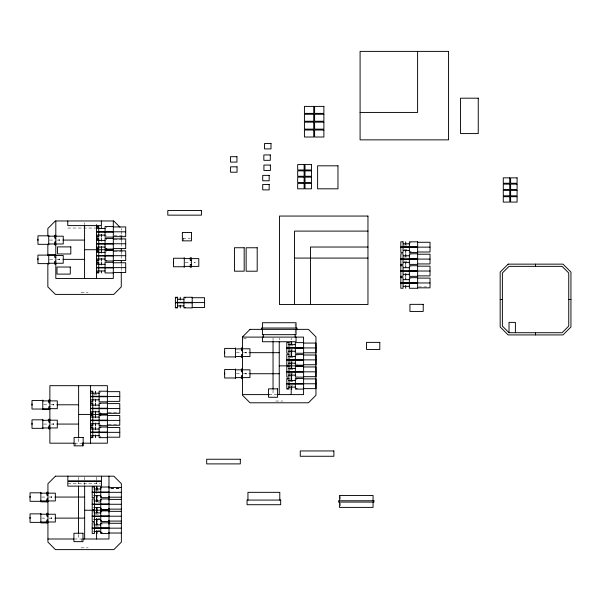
<?xml version="1.0" encoding="UTF-8"?>
<svg xmlns="http://www.w3.org/2000/svg" width="601" height="601" viewBox="0 0 601 601"><rect width="100%" height="100%" fill="white"/><g stroke="black" fill="none" stroke-linecap="round" stroke-linejoin="round"><path stroke-width="0.45" stroke-dasharray="3 2.25" d="M102.523 523.666L102.193 524.095M297.112 355.386L296.789 355.815M411.144 242.639L410.701 243.082L410.258 242.639M100.87 392.13L100.021 392.13M411.129 254.704L410.273 254.704M411.129 266.641L410.273 266.641M411.084 278.699L410.318 278.699M106.7 227.621L106.069 227.621M106.167 235.915L106.61 235.915M106.61 239.634L106.167 239.634M100.224 436.461L100.667 436.461M243.352 339.062L246.695 338.085M67.755 228.042L95.777 228.042M114.205 235.757L124.82 235.772M182.817 238.199L190.337 238.199M114.205 239.791L124.82 239.776M49.62 240.077L54.924 240.077M56.742 240.077L62.316 240.077M403.94 245.05L407.561 245.05M403.94 249.227L407.561 249.227M410.701 251.631C409.521 251.706 411.167 250.655 411.144 251.631M114.205 251.736L124.82 251.721M403.94 256.995L407.561 256.995M49.62 259.362L54.924 259.362M56.742 259.362L62.316 259.362M403.94 261.172L407.561 261.172M185.168 262.494L190.479 262.494M418.521 286.925L429.137 286.94M81.03 292.634L88.107 292.634M289.915 345.845L294.437 345.845M289.915 350.022L294.437 350.022M236.321 352.674L240.746 352.674M243.443 352.674L248.994 352.674M289.915 357.79L294.437 357.79M289.915 361.967L294.437 361.967M289.915 369.735L294.437 369.735M236.321 373.732L240.746 373.732M243.443 373.732L248.994 373.732M289.915 373.912L294.437 373.912M289.915 381.68L294.437 381.68M289.915 385.857L294.437 385.857M93.688 394.421L97.309 394.421M268.955 394.609L276.745 394.609M275.701 401.025L282.778 401.025M43.678 404.789L48.989 404.789M50.8 404.789L56.374 404.789M108.27 412.429L118.885 412.414M43.678 424.073L48.989 424.073M50.8 424.073L56.374 424.073M108.27 424.374L118.885 424.359M74.539 443.185L82.337 443.185M67.838 483.257L100.525 483.257M110.787 488.358L120.516 488.358M110.787 488.373L120.516 488.373M95.319 490.236L99.849 490.236M41.732 497.057L46.149 497.057M48.854 497.057L54.406 497.057M98.038 502.181L99.849 502.181M95.319 514.125L99.849 514.125M41.732 518.115L46.149 518.115M48.854 518.115L54.406 518.115M98.038 518.302L99.849 518.302M95.319 526.07L99.849 526.07M98.038 530.247L99.849 530.247M74.359 538.999L82.149 538.999M81.105 547.842L88.182 547.842M296.789 363.951L297.112 364.379M296.789 375.895L297.112 376.324M102.193 532.223L102.523 532.651M340.316 496.336L340.316 499.874M340.316 502.969L340.316 506.508M295.166 323.608L295.166 327.147M295.166 330.219L295.166 333.78M291.185 338.025L291.185 339.881M291.185 347.25L291.185 350.082M291.185 359.263L291.185 362.14M291.185 371.283L291.185 374.205M279.24 338.025L279.24 339.888M273.042 338.017L273.042 340.759M273.042 390.072L273.042 394.609M183.485 238.199L183.485 240.858M121.282 228.485L121.282 230.341M121.282 231.265L121.282 235.9M121.282 239.611L121.282 242.391M121.282 243.315L121.282 247.026M121.282 251.661L121.282 254.441M121.282 255.365L121.282 259.076M121.282 263.704L121.282 266.491M121.282 267.415L121.282 271.126M96.588 477.096L96.588 479.861M96.588 480.785L96.588 485.383M96.588 490.732L96.588 494.45M84.643 477.089L84.643 481.626M84.643 482.535L84.643 485.255M84.568 222.821L84.568 224.684M81.879 538.999L81.879 541.651M78.626 438.632L78.626 443.185M78.453 477.089L78.453 479.808M78.453 480.717L78.453 485.255M78.453 534.454L78.453 538.999M75.2 443.185L75.2 445.837M58.913 239.964C59.454 241.647 60.228 238.77 58.913 239.964M58.913 259.249C59.454 260.939 60.228 258.054 58.913 259.249M52.978 404.668C53.519 406.359 54.293 403.481 52.978 404.668M52.978 423.96C53.519 425.651 54.293 422.766 52.978 423.96M51.025 496.944C51.566 498.635 52.34 495.75 51.025 496.944M51.025 518.002C51.566 519.692 52.34 516.807 51.025 518.002M194.469 262.382C195.009 264.072 195.783 261.187 194.469 262.382M245.621 352.554C246.162 354.244 246.936 351.36 245.621 352.554M245.621 373.612C246.162 375.302 246.936 372.425 245.621 373.612"/><path stroke-width="0.9" d="M30.05 497.388L30.05 496.276M30.05 518.445L30.05 517.333M32.003 405.119L32.003 404.007M32.003 424.404L32.003 423.292M37.938 259.692L37.938 258.58M37.938 240.408L37.938 239.296M173.494 262.832L173.494 261.72M224.639 374.062L224.646 372.951M224.639 353.005L224.646 351.893M97.084 226.998L97.084 227.621M97.084 235.983L97.084 236.614M97.084 238.943L97.084 239.566M97.084 247.928L97.084 248.559L97.708 248.559M97.084 259.872L97.084 260.496L97.708 260.496M97.084 262.832L97.084 263.456M97.084 271.817L97.084 272.441M91.84 413.172L91.074 413.172M100.833 413.172L100.066 413.172M91.074 427.634L91.84 427.634M100.066 427.634L100.833 427.634M106.7 248.559L106.069 248.559M106.069 250.887L106.7 250.887M106.7 260.496L106.069 260.496M175.958 297.78L176.581 297.78M184.95 297.78L185.574 297.78M176.581 307.396L175.958 307.396M185.574 307.396L184.95 307.396M91.142 415.591L91.773 415.591M100.134 415.591L100.758 415.591M91.773 425.207L91.142 425.207M100.758 425.207L100.134 425.207M287.368 378.961L287.992 378.961M296.361 378.961L296.984 378.961M287.992 388.577L287.368 388.577M296.984 388.577L296.361 388.577M97.174 238.867L97.617 238.867M106.167 238.867L106.61 238.867M91.239 403.579L91.675 403.579M100.224 403.579L100.667 403.579M91.675 437.227L91.239 437.227M100.667 437.227L100.224 437.227M97.708 250.887L97.084 250.887L97.084 251.511M360.089 112.432L417.597 112.432L417.597 51.386M96.513 226.494L98.722 226.494L98.722 237.11L96.513 237.11M113.319 226.494L105.055 226.494L105.055 237.11L113.319 237.11M113.319 226.938L125.707 226.938L125.707 236.666L113.319 236.666M97.835 227.306L98.722 227.306M96.513 228.485L105.055 228.485M367.962 231.1L294.52 231.1L294.52 304.534M96.513 231.58L113.319 231.58M96.513 231.806L125.707 231.806M96.513 232.024L113.319 232.024M96.513 235.119L105.055 235.119M55.81 235.299L54.706 235.299L54.706 238.131L55.81 238.131M48.734 235.817L37.938 235.817L37.938 244.329L48.734 244.329M48.734 236.185L54.924 236.185M55.81 236.185L63.24 236.185L63.24 243.968L55.81 243.968M97.835 236.298L98.722 236.298M96.513 238.439L98.722 238.439L98.722 249.054L96.513 249.054M113.319 238.439L105.055 238.439L105.055 249.054L113.319 249.054M113.319 238.882L125.707 238.882L125.707 248.611L113.319 248.611M97.835 239.251L98.722 239.251M63.24 240.077L84.568 240.077M96.513 240.43L105.055 240.43M55.81 242.023L54.706 242.023L54.706 244.855L55.81 244.855M417.635 242.271L430.023 242.271L430.023 251.999L417.635 251.999M96.513 243.525L113.319 243.525M96.513 243.751L125.707 243.751M403.391 243.818L409.371 243.818M48.734 243.968L54.924 243.968M96.513 243.968L113.319 243.968M400.822 246.913L417.635 246.913M96.513 247.064L105.055 247.064M367.962 247.026L310.447 247.026L310.447 304.534M403.038 247.139L430.023 247.139M400.822 247.357L417.635 247.357M97.835 248.243L98.722 248.243M84.568 249.723L113.319 249.723M96.513 250.384L98.722 250.384L98.722 260.999L96.513 260.999M113.319 250.384L105.055 250.384L105.055 260.999L113.319 260.999M403.391 250.452L409.371 250.452M113.319 250.827L125.707 250.827L125.707 260.556L113.319 260.556M97.835 251.195L98.722 251.195M96.513 252.375L105.055 252.375M417.635 254.215L430.023 254.215L430.023 263.944L417.635 263.944M55.81 254.584L48.734 254.584L48.734 264.139M48.734 255.109L37.938 255.109L37.938 263.621L48.734 263.621M48.734 255.47L54.924 255.47M55.81 255.47L63.24 255.47L63.24 263.253L55.81 263.253M96.513 255.47L113.319 255.47M96.513 255.695L125.707 255.695M403.391 255.763L409.371 255.763M96.513 255.913L113.319 255.913M55.81 257.416L54.706 257.416L54.706 254.584M294.52 258.084L367.962 258.084M184.289 258.242L173.494 258.242L173.494 266.754L184.289 266.754M184.289 258.603L198.796 258.603L198.796 266.393L184.289 266.393M400.822 258.858L417.635 258.858M96.513 259.008L105.055 259.008M409.371 259.084L430.023 259.084M400.822 259.301L417.635 259.301M63.24 259.362L84.568 259.362M97.835 260.188L98.722 260.188M191.366 260.549L190.262 260.549L190.262 257.716L191.366 257.716L191.366 267.272L190.262 267.272L190.262 264.448L191.366 264.448M55.81 261.307L54.706 261.307L54.706 264.139L55.81 264.139M96.513 262.329L98.722 262.329L98.722 272.944L96.513 272.944M113.319 262.329L105.055 262.329L105.055 272.944L113.319 272.944M403.391 262.397L409.371 262.397M113.319 262.772L125.707 262.772L125.707 272.501L113.319 272.501M97.835 263.14L98.722 263.14M48.734 263.253L54.924 263.253M96.513 264.32L105.055 264.32M400.822 264.387L403.038 264.387L403.038 253.772L400.822 253.772L400.822 288.277L403.038 288.277L403.038 277.662L400.822 277.662M400.822 265.717L403.038 265.717L403.038 276.332L400.822 276.332M417.635 266.16L430.023 266.16L430.023 275.889L417.635 275.889M96.513 267.415L113.319 267.415M96.513 267.633L125.707 267.633M403.391 267.708L409.371 267.708M96.513 267.858L113.319 267.858M400.822 270.803L417.635 270.803M96.513 270.953L105.055 270.953M409.371 271.028L430.023 271.028M400.822 271.246L417.635 271.246M97.835 272.133L98.722 272.133M403.391 274.341L409.371 274.341M417.635 278.105L430.023 278.105L430.023 287.834L417.635 287.834M403.391 279.653L409.371 279.653M400.822 282.748L417.635 282.748M403.038 282.966L430.023 282.966M400.822 283.191L417.635 283.191M403.391 286.286L409.371 286.286M192.2 297.72L204.58 297.72L204.58 307.449L192.2 307.449M177.949 299.268L183.936 299.268M500.167 299.531L502.383 299.531M568.741 299.531L570.95 299.531M175.387 302.363L192.2 302.363M177.595 302.588L204.58 302.588M175.387 302.806L192.2 302.806M177.949 305.901L183.936 305.901M509.017 332.714L562.1 332.714L568.741 326.08L568.741 272.989L562.1 266.356L509.017 266.356L502.383 272.989L502.383 326.08L509.017 332.714L509.017 322.384L515.403 322.384L515.403 332.714M242.519 337.101L303.573 337.101L303.573 343.592M303.61 343.073L315.991 343.073L315.991 352.802L303.61 352.802M288.503 344.621L295.346 344.621M286.797 347.716L303.61 347.716M242.511 347.896L241.407 347.896L241.407 350.721L242.511 350.721M295.346 347.934L315.991 347.934M286.797 348.159L303.61 348.159M235.434 348.415L224.646 348.415L224.639 356.926L235.434 356.926M241.632 348.775L235.442 349.001M242.511 348.775L249.948 348.775L249.948 356.566L242.511 356.566M288.503 351.254L295.346 351.254M249.918 352.674L279.24 352.674M242.511 354.62L241.407 354.62L241.407 357.445L242.511 357.445M303.61 355.018L315.991 355.018L315.991 364.747L303.61 364.747M235.434 356.566L241.632 356.566M288.503 356.566L295.346 356.566M286.797 359.661L303.61 359.661M289.006 359.879L315.991 359.879M286.797 360.104L303.61 360.104M288.503 363.199L295.346 363.199M279.24 365.851L303.573 365.851M303.61 366.963L315.991 366.963L315.991 376.692L303.61 376.692M288.503 368.511L295.346 368.511M242.511 368.954L241.407 368.954L241.407 371.779L242.511 371.779M235.434 369.472L224.646 369.472L224.639 377.984L235.434 377.984M235.434 369.833L241.632 369.833M242.511 369.833L249.948 369.833L249.948 377.623L242.511 377.623M286.797 371.606L303.61 371.606M289.006 371.824L315.991 371.824M286.797 372.049L303.61 372.049M249.918 373.732L279.24 373.732M288.503 375.144L295.346 375.144M242.511 375.678L241.407 375.678L241.407 378.502L242.511 378.502M235.434 377.623L241.632 377.623M303.61 378.9L315.991 378.9L315.991 388.637L303.61 388.637M288.503 380.456L295.346 380.456M286.797 383.551L303.61 383.551M289.006 383.769L315.991 383.769M286.797 383.994L303.61 383.994M288.503 387.089L295.346 387.089M90.571 391.206L92.787 391.206L92.787 401.821L90.571 401.821M107.384 391.206L99.12 391.206L99.12 401.821L107.384 401.821M107.384 391.649L119.772 391.649L119.772 401.378L107.384 401.378M91.9 392.017L92.787 392.017M90.571 393.197L99.12 393.197M242.519 394.609L269.346 394.609M277.467 394.609L303.573 394.609L303.573 388.118M90.571 396.292L107.384 396.292M90.571 396.51L119.772 396.51M90.571 396.735L107.384 396.735M90.571 399.83L99.12 399.83M49.875 400.011L48.764 400.011L48.764 402.835L49.875 402.835M42.791 400.529L32.003 400.529L32.003 409.041L42.791 409.041M42.791 400.89L48.989 400.89M49.875 400.89L57.305 400.89L57.305 408.68L49.875 408.68M91.9 401.01L92.787 401.01M90.571 403.151L92.787 403.151L92.787 413.766L90.571 413.766M107.384 403.151L99.12 403.151L99.12 413.766L107.384 413.766M107.384 403.594L119.772 403.594L119.772 413.323L107.384 413.323M91.9 403.962L92.787 403.962M57.305 404.789L78.626 404.789M90.571 405.142L99.12 405.142M49.875 406.734L48.764 406.734L48.764 409.566M90.571 408.237L107.384 408.237M90.571 408.455L119.772 408.455M42.791 408.68L48.989 408.68M90.571 408.68L107.384 408.68M49.875 409.566L42.791 409.566L42.791 400.011M90.571 411.775L99.12 411.775M91.9 412.955L92.787 412.955M78.626 414.427L107.384 414.427M90.571 415.096L92.787 415.096L92.787 425.711L90.571 425.711M107.384 415.096L99.12 415.096L99.12 425.711L107.384 425.711M107.384 415.539L119.772 415.539L119.772 425.268L107.384 425.268M91.9 415.907L92.787 415.907M90.571 417.086L99.12 417.086M49.875 419.295L48.764 419.295L48.764 422.127L49.875 422.127M42.791 419.821L32.003 419.821L32.003 428.333L42.791 428.333M48.989 420.182L42.799 420.407M49.875 420.182L57.305 420.182L57.305 427.965L49.875 427.965M90.571 420.182L107.384 420.182M90.571 420.399L119.772 420.399M90.571 420.625L107.384 420.625M90.571 423.72L99.12 423.72M57.305 424.073L78.626 424.073M91.9 424.899L92.787 424.899M49.875 426.019L48.764 426.019L48.764 428.851L49.875 428.851M90.571 427.041L92.787 427.041L92.787 437.656L90.571 437.656M107.384 427.041L99.12 427.041L99.12 437.656L107.384 437.656M107.384 427.476L119.772 427.476L119.772 437.212L107.384 437.212M91.9 427.852L92.787 427.852M42.791 427.965L48.989 427.965M90.571 429.031L99.12 429.031M90.571 432.127L107.384 432.127M90.571 432.344L119.772 432.344M90.571 432.57L107.384 432.57M90.571 435.665L99.12 435.665M91.9 436.844L92.787 436.844M73.991 443.185L49.875 443.185L49.875 385.677L107.384 385.677L107.384 443.185L82.307 443.185M109.014 487.456L121.402 487.456M100.75 487.832L101.637 487.832M93.914 489.011L100.75 489.011M92.208 492.106L109.014 492.106M47.922 492.279L46.818 492.279L46.818 495.111L47.922 495.111M94.417 492.324L121.402 492.324M92.208 492.55L109.014 492.55M40.845 492.805L30.05 492.805L30.05 501.317L40.845 501.317M40.845 493.166L47.036 493.166M47.922 493.166L55.352 493.166L55.352 500.949L47.922 500.949M93.914 495.645L100.75 495.645M100.75 496.817L101.637 496.817M55.33 497.057L84.643 497.057M109.014 497.192L121.402 497.192M47.922 499.003L46.818 499.003L46.818 501.835M109.014 499.401L121.402 499.401M100.75 499.777L101.637 499.777M40.845 500.949L47.036 500.949M93.914 500.949L100.75 500.949M47.922 501.835L40.845 501.835L40.845 492.279M92.208 504.051L109.014 504.051M100.75 504.269L121.402 504.269M92.208 504.494L109.014 504.494M93.914 507.59L100.75 507.59M100.75 508.762L101.637 508.762M109.014 509.137L121.402 509.137M84.643 510.241L108.976 510.241M109.014 511.346L121.402 511.346M100.75 511.721L101.637 511.721M93.914 512.893L100.75 512.893M47.922 513.337L46.818 513.337L46.818 516.169L47.922 516.169M40.845 513.863L30.05 513.863L30.05 522.374L40.845 522.374M40.845 514.223L47.036 514.223M47.922 514.223L55.352 514.223L55.352 522.006L47.922 522.006M92.208 515.996L109.014 515.996M100.75 516.214L121.402 516.214M92.208 516.432L109.014 516.432M55.33 518.115L84.643 518.115M93.914 519.534L100.75 519.534M47.922 520.06L46.818 520.06L46.818 522.893M100.75 520.706L101.637 520.706M109.014 521.082L121.402 521.082M40.845 522.006L47.036 522.006M47.922 522.893L40.845 522.893L40.845 513.337M109.014 523.291L121.402 523.291M100.75 523.666L101.637 523.666M93.914 524.838L100.75 524.838M92.208 527.941L109.014 527.941M94.417 528.159L121.402 528.159M92.208 528.377L109.014 528.377M93.914 531.479L100.75 531.479M100.75 532.651L101.637 532.651M109.014 533.027L121.402 533.027M47.93 538.999L73.825 538.999M82.878 538.999L108.976 538.999L108.976 532.433M120.035 227.231L113.762 220.965L55.367 220.965L47.847 228.485L47.847 235.9M535.559 264.139L535.559 266.356M535.559 332.714L535.559 334.922M405.69 241.827L405.69 244.479M405.69 250.677L405.69 252.443M405.69 253.772L405.69 256.424M405.69 262.622L405.69 264.387M405.69 265.717L405.69 267.483M405.69 273.68L405.69 276.332M405.69 277.662L405.69 279.427M405.69 285.625L405.69 288.277M373.056 500.761L373.056 495.449L339.43 495.449L339.43 500.761M373.056 502.083L373.056 507.394L339.43 507.394L339.43 502.083M303.573 352.87L303.573 355.649M303.573 364.927L303.573 367.707M303.573 376.985L303.573 378.84M296.932 329.356L296.932 328.033L261.54 328.033L261.54 329.356M296.053 328.033L296.053 322.722L262.427 322.722L262.427 328.033M296.053 329.356L296.053 334.667L262.427 334.667L262.427 329.356M296.053 337.101L296.053 341.744L262.427 341.744L262.427 337.101M295.166 334.517L295.166 337.101M291.665 342.63L291.665 344.396M291.665 350.593L291.665 353.245M291.665 354.575L291.665 356.34M291.665 362.538L291.665 365.19M291.665 366.52L291.665 368.285M291.665 374.483L291.665 377.135M291.665 378.465L291.665 381.117M291.665 386.428L291.665 389.08M291.185 341.736L291.185 344.516M291.185 351.014L291.185 356.581M291.185 363.072L291.185 368.638M291.185 375.129L291.185 380.696M291.185 387.187L291.185 394.609M279.796 500.077L279.796 492.332L247.943 492.332L247.943 500.077M279.24 341.744L279.24 394.609M273.042 341.676L273.042 389.163M263.313 334.517L263.313 337.101M235.434 347.896L235.434 357.445M235.434 368.954L235.434 378.502M184.289 257.716L184.289 267.272M180.255 297.277L180.255 299.929M180.255 305.24L180.255 307.892M121.282 236.824L121.282 238.68M121.282 248.874L121.282 250.73M121.282 260.924L121.282 262.78M121.282 272.05L121.282 286.88L113.762 294.4L55.367 294.4L47.847 286.88L47.847 263.704M113.319 220.965L113.319 278.473L55.81 278.473L55.81 220.965M108.976 476.18L108.976 488.147M108.976 496.434L108.976 500.115M108.976 508.401L108.976 512.097M108.976 520.443L108.976 524.155M101.374 220.965L101.374 225.608L67.755 225.608L67.755 220.965M101.374 226.494L101.374 228.267M101.374 234.458L101.374 237.11M101.374 238.439L101.374 241.091M101.374 246.402L101.374 249.054M101.374 250.384L101.374 253.036M101.374 258.347L101.374 260.999M101.374 262.329L101.374 264.981M101.374 271.179L101.374 272.944M101.456 476.18L101.456 480.823L67.838 480.823L67.838 476.18M97.069 487.02L97.069 489.672M97.069 495.863L97.069 497.636M97.069 498.958L97.069 501.617M97.069 507.807L97.069 509.58M97.069 510.903L97.069 512.676M97.069 518.866L97.069 521.525M97.069 522.847L97.069 524.62M97.069 530.811L97.069 533.47M96.513 224.676L96.513 278.473M96.588 486.307L96.588 489.064M96.588 495.509L96.588 501.955M96.588 507.477L96.588 513.021M96.588 518.588L96.588 525.086M96.588 530.645L96.588 538.999M95.439 391.206L95.439 392.971M95.439 399.169L95.439 401.821M95.439 403.151L95.439 405.803M95.439 411.114L95.439 413.766M95.439 415.096L95.439 417.748M95.439 423.059L95.439 425.711M95.439 427.041L95.439 429.692M95.439 435.004L95.439 437.656M90.571 385.677L90.571 443.185M84.643 486.164L84.643 538.999M84.568 225.608L84.568 278.473M82.72 443.185L82.72 445.837M78.626 385.677L78.626 437.723M78.453 486.164L78.453 533.553M48.734 235.299L48.734 244.855M47.847 244.239L47.847 255.365M42.791 419.295L42.791 428.851M55.45 476.18L47.93 483.7L47.93 542.094L55.45 549.615L113.844 549.615L121.364 542.094L121.364 483.7L113.844 476.18L55.45 476.18M250.039 329.356L242.519 336.876L242.519 395.27L250.039 402.79L308.433 402.79L315.953 395.27L315.953 336.876L308.433 329.356L250.039 329.356M508.13 264.139L500.167 272.103L500.167 326.959L508.13 334.922L562.987 334.922L570.95 326.959L570.95 272.103L562.987 264.139L508.13 264.139M448.564 51.386L360.089 51.386L360.089 139.86L448.564 139.86L448.564 51.386M478.246 98.188L460.554 98.188L460.554 133.58L478.246 133.58L478.246 98.188M313.722 106.4L304.429 106.4L304.429 113.386L313.722 113.386L313.722 106.4M323.894 106.4L314.608 106.4L314.608 113.386L323.894 113.386L323.894 106.4M313.722 114.273L304.429 114.273L304.429 121.259L313.722 121.259L313.722 114.273M323.894 114.273L314.608 114.273L314.608 121.259L323.894 121.259L323.894 114.273M313.722 122.146L304.429 122.146L304.429 129.132L313.722 129.132L313.722 122.146M323.894 122.146L314.608 122.146L314.608 129.132L323.894 129.132L323.894 122.146M313.722 130.019L304.429 130.019L304.429 137.013L313.722 137.013L313.722 130.019M323.894 130.019L314.608 130.019L314.608 137.013L323.894 137.013L323.894 130.019M270.998 143.504L264.538 143.504L264.538 148.898L270.998 148.898L270.998 143.504M270.292 154.93L263.839 154.93L263.839 160.324L270.292 160.324L270.292 154.93M236.952 156.696L230.491 156.696L230.491 162.09L236.952 162.09L236.952 156.696M304.129 164.576L297.668 164.576L297.668 169.978L304.129 169.978L304.129 164.576M311.468 164.576L305.007 164.576L305.007 169.978L311.468 169.978L311.468 164.576M270.382 165.057L263.922 165.057L263.922 170.459L270.382 170.459L270.382 165.057M337.965 165.816L317.613 165.816L317.613 188.819L337.965 188.819L337.965 165.816M237.034 166.823L230.574 166.823L230.574 172.217L237.034 172.217L237.034 166.823M304.129 170.857L297.668 170.857L297.668 176.258L304.129 176.258L304.129 170.857M311.468 170.857L305.007 170.857L305.007 176.258L311.468 176.258L311.468 170.857M269.173 175.372L262.72 175.372L262.72 180.773L269.173 180.773L269.173 175.372M304.129 177.145L297.668 177.145L297.668 182.539L304.129 182.539L304.129 177.145M311.468 177.145L305.007 177.145L305.007 182.539L311.468 182.539L311.468 177.145M509.738 177.851L503.277 177.851L503.277 183.245L509.738 183.245L509.738 177.851M517.085 177.851L510.625 177.851L510.625 183.245L517.085 183.245L517.085 177.851M304.129 183.425L297.668 183.425L297.668 188.819L304.129 188.819L304.129 183.425M311.468 183.425L305.007 183.425L305.007 188.819L311.468 188.819L311.468 183.425M509.738 184.131L503.277 184.131L503.277 189.525L509.738 189.525L509.738 184.131M517.085 184.131L510.625 184.131L510.625 189.525L517.085 189.525L517.085 184.131M269.173 184.477L262.72 184.477L262.72 189.878L269.173 189.878L269.173 184.477M509.738 190.412L503.277 190.412L503.277 195.806L509.738 195.806L509.738 190.412M517.085 190.412L510.625 190.412L510.625 195.806L517.085 195.806L517.085 190.412M509.738 196.692L503.277 196.692L503.277 202.094L509.738 202.094L509.738 196.692M517.085 196.692L510.625 196.692L510.625 202.094L517.085 202.094L517.085 196.692M201.41 210.508L167.792 210.508L167.792 215.15L201.41 215.15L201.41 210.508M367.962 216.052L279.48 216.052L279.48 304.534L367.962 304.534L367.962 216.052M191.449 232.452L182.373 232.452L182.373 240.858L191.449 240.858L191.449 232.452M403.038 241.827L400.822 241.827L400.822 252.443L403.038 252.443L403.038 241.827M417.635 241.827L409.371 241.827L409.371 252.443L417.635 252.443L417.635 241.827M70.805 246.891L57.538 246.891L57.538 253.968L70.805 253.968L70.805 246.891M244.179 247.74L234.443 247.74L234.443 271.186L244.179 271.186L244.179 247.74M257.198 247.762L246.14 247.762L246.14 271.209L257.198 271.209L257.198 247.762M417.635 253.772L409.371 253.772L409.371 264.387L417.635 264.387L417.635 253.772M417.635 265.717L409.371 265.717L409.371 276.332L417.635 276.332L417.635 265.717M70.279 267.024L57.005 267.024L57.005 274.101L70.279 274.101L70.279 267.024M417.635 277.662L409.371 277.662L409.371 288.277L417.635 288.277L417.635 277.662M177.595 297.277L175.387 297.277L175.387 307.892L177.595 307.892L177.595 297.277M192.2 297.277L183.936 297.277L183.936 307.892L192.2 307.892L192.2 297.277M423.209 304.354L409.935 304.354L409.935 311.431L423.209 311.431L423.209 304.354M379.802 342.375L366.527 342.375L366.527 349.451L379.802 349.451L379.802 342.375M289.006 342.63L286.797 342.63L286.797 353.245L289.006 353.245L289.006 342.63M303.61 342.63L295.346 342.63L295.346 353.245L303.61 353.245L303.61 342.63M289.006 354.575L286.797 354.575L286.797 365.19L289.006 365.19L289.006 354.575M303.61 354.575L295.346 354.575L295.346 365.19L303.61 365.19L303.61 354.575M289.006 366.52L286.797 366.52L286.797 377.135L289.006 377.135L289.006 366.52M303.61 366.52L295.346 366.52L295.346 377.135L303.61 377.135L303.61 366.52M289.006 378.465L286.797 378.465L286.797 389.08L289.006 389.08L289.006 378.465M303.61 378.465L295.346 378.465L295.346 389.08L303.61 389.08L303.61 378.465M277.579 388.855L268.512 388.855L268.512 397.261L277.579 397.261L277.579 388.855M83.163 437.43L74.096 437.43L74.096 445.837L83.163 445.837L83.163 437.43M333.878 450.953L300.26 450.953L300.26 456.264L333.878 456.264L333.878 450.953M240.317 459.247L206.691 459.247L206.691 463.897L240.317 463.897L240.317 459.247M101.456 481.484L67.838 481.484L67.838 486.134L101.456 486.134L101.456 481.484M94.417 487.02L92.208 487.02L92.208 497.636L94.417 497.636L94.417 487.02M109.014 487.02L100.75 487.02L100.75 497.636L109.014 497.636L109.014 487.02M94.417 498.958L92.208 498.958L92.208 509.58L94.417 509.58L94.417 498.958M109.014 498.958L100.75 498.958L100.75 509.58L109.014 509.58L109.014 498.958M280.682 500.077L247.056 500.077L247.056 504.72L280.682 504.72L280.682 500.077M373.935 500.761L338.551 500.761L338.551 502.083L373.935 502.083L373.935 500.761M94.417 510.903L92.208 510.903L92.208 521.525L94.417 521.525L94.417 510.903M109.014 510.903L100.75 510.903L100.75 521.525L109.014 521.525L109.014 510.903M94.417 522.847L92.208 522.847L92.208 533.47L94.417 533.47L94.417 522.847M109.014 522.847L100.75 522.847L100.75 533.47L109.014 533.47L109.014 522.847M82.991 533.245L73.915 533.245L73.915 541.651L82.991 541.651L82.991 533.245"/></g></svg>
